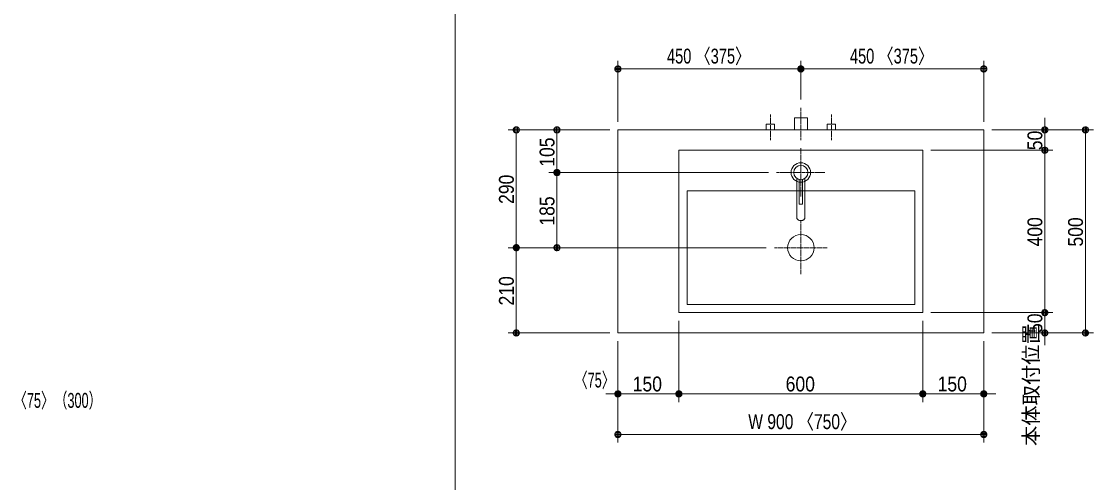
# Model space of a CAD drawing. Units: millimetres, scale not verified. Extents: x -6062 to 6062, y -3045 to 3045.
# Drawn here: x -4085 to -1448, y -738 to 397 of the extents above; entities that cross this region are included whole.
import ezdxf
from ezdxf.enums import TextEntityAlignment as Align

# ---------------------------------------------------------------- set-up
doc = ezdxf.new("R2010")
doc.units = ezdxf.units.MM
doc.header["$LTSCALE"] = 20
doc.linetypes.add('CHAIN1', pattern=[8, 5, -1, 1, -1])
for name, color, linetype, lineweight in [('0-0_1図面枠', 7, 'Continuous', 9), ('0-2_5ボウル・キャビネット', 7, 'Continuous', 9), ('0-3_2寸法-2', 7, 'Continuous', 9), ('0-4_0', 7, 'Continuous', 9), ('0-5_2寸法-1', 7, 'Continuous', 9), ('0-7_4給排水', 7, 'Continuous', 9)]:
    doc.layers.add(name, color=color, linetype=linetype, lineweight=lineweight)
doc.styles.add('ＭＳ Ｐゴシック', font='')
doc.styles.get('ＭＳ Ｐゴシック').set_extended_font_data('MS PGothic')

# ---------------------------------------------------------------- blocks, each defined once
blk = doc.blocks.new('_Dot')
at = {"layer": '0-4_0'}
for p, q in [((-10, 0), (-20, 0)), ((9.78, 2), (-9.78, 2)), ((7.99, 6), (-7.99, 6)), ((9.16, -3.98), (-9.16, -3.98)), ((6, -7.98), (-6, -7.98))]:
    blk.add_line(p, q, dxfattribs=at)
for points in [[(10, 0), (9.92, 1.25), (9.69, 2.49), (9.3, 3.68), (8.76, 4.82), (8.09, 5.88), (7.29, 6.85), (6.37, 7.71), (5.36, 8.44), (4.26, 9.05), (3.09, 9.51), (1.87, 9.82), (0.63, 9.98), (-0.63, 9.98), (-1.87, 9.82), (-3.09, 9.51), (-4.26, 9.05), (-5.36, 8.44), (-6.37, 7.71), (-7.29, 6.85), (-8.09, 5.88), (-8.76, 4.82), (-9.3, 3.68), (-9.69, 2.49), (-9.92, 1.25), (-10, 0), (0, 0)], [(-10, 0), (-9.92, -1.25), (-9.69, -2.49), (-9.3, -3.68), (-8.76, -4.82), (-8.09, -5.88), (-7.29, -6.85), (-6.37, -7.71), (-5.36, -8.44), (-4.26, -9.05), (-3.09, -9.51), (-1.87, -9.82), (-0.63, -9.98), (0.63, -9.98), (1.87, -9.82), (3.09, -9.51), (4.26, -9.05), (5.36, -8.44), (6.37, -7.71), (7.29, -6.85), (8.09, -5.88), (8.76, -4.82), (9.3, -3.68), (9.69, -2.49), (9.92, -1.25), (10, 0), (0, 0)]]:
    blk.add_lwpolyline(points, close=True, dxfattribs=at)
blk = doc.blocks.new('グループ-7')
at = {"layer": '0-7_4給排水', "linetype": 'CHAIN1'}
blk.add_line((-7600, 2100), (-7600, 3700), dxfattribs=at)
at = {"layer": '0-7_4給排水'}
blk.add_lwpolyline([(-7920, 2600), (-7920, 3200), (-7280, 3200), (-7280, 2600)], dxfattribs=at)
blk = doc.blocks.new('グループ-13')
at = {"layer": '0-2_5ボウル・キャビネット', "linetype": 'CHAIN1'}
for p, q in [((-7600, -1900), (-7600, -4500)), ((-8900, -3200), (-6300, -3200))]:
    blk.add_line(p, q, dxfattribs=at)
at = {"layer": '0-2_5ボウル・キャビネット'}
for points in [[(-13600, 1600), (-1600, 1600), (-1600, -6400), (-13600, -6400)], [(-13200, -400), (-2000, -400), (-2000, -6000), (-13200, -6000)]]:
    blk.add_lwpolyline(points, close=True, dxfattribs=at)
blk.add_circle((-7600, -3200), 650, dxfattribs=at)
blk = doc.blocks.new('グループ-19')
at = {"layer": '0-7_4給排水', "linetype": 'CHAIN1'}
for p, q in [((-7600, 1700), (-7600, -700)), ((-8800, 500), (-6400, 500))]:
    blk.add_line(p, q, dxfattribs=at)
at = {"layer": '0-7_4給排水'}
for points in [[(-7800, 212.8), (-7800, -1717.1), (-7799.2, -1730.8), (-7796.7, -1745), (-7792.3, -1759.2), (-7786, -1773.5), (-7777.7, -1787.4), (-7767.4, -1800.9), (-7755.3, -1813.6), (-7741.4, -1825.4), (-7726.1, -1836), (-7709.4, -1845.3), (-7691.9, -1853.2), (-7673.6, -1859.5), (-7655, -1864.4), (-7636.4, -1867.7), (-7618, -1869.7), (-7600, -1870.3), (-7582, -1869.7), (-7563.6, -1867.7), (-7545, -1864.4), (-7526.4, -1859.5), (-7508.1, -1853.2), (-7490.6, -1845.3), (-7473.9, -1836), (-7458.6, -1825.4), (-7444.7, -1813.6), (-7432.6, -1800.9), (-7422.3, -1787.4), (-7414, -1773.5), (-7407.7, -1759.2), (-7403.3, -1745), (-7400.8, -1730.8), (-7400, -1717.1), (-7400, 212.8)], [(-7680, 159.3), (-7680, -1060), (-7520, -1060), (-7520, 159.3)]]:
    blk.add_lwpolyline(points, dxfattribs=at)
for radius in [480, 350]:
    blk.add_circle((-7600, 500), radius, dxfattribs=at)
blk = doc.blocks.new('止水栓_平面_W75')
at = {"layer": '0-7_4給排水', "linetype": 'CHAIN1'}
for p, q in [((-1500, -500), (-1500, 780)), ((1500, -500), (1500, 780))]:
    blk.add_line(p, q, dxfattribs=at)
at = {"layer": '0-7_4給排水'}
for points in [[(-1710, 0), (-1710, 280), (-1290, 280), (-1290, 0)], [(1290, 0), (1290, 280), (1710, 280), (1710, 0)]]:
    blk.add_lwpolyline(points, dxfattribs=at)

msp = doc.modelspace()

# ---------------------------------------------------------------- linework, layer by layer
at = {"layer": '0-0_1図面枠'}
msp.add_line((-3017.5, 1750), (-3017.5, -2420), dxfattribs=at)
at = {"layer": '0-2_5ボウル・キャビネット'}
msp.add_lwpolyline([(-2617.5, 130), (-1717.5, 130), (-1717.5, -370), (-2617.5, -370)], close=True, dxfattribs=at)
at = {"layer": '0-3_2寸法-2'}
for p, q in [((-2617.5, -390), (-2617.5, -540)), ((-2467.5, -390), (-2467.5, -540)), ((-1867.5, -390), (-1867.5, -540)), ((-1717.5, -390), (-1717.5, -540)), ((-2632.51, -520), (-2647.51, -520)), ((-2467.5, -520), (-2617.5, -520)), ((-2452.49, -520), (-2437.49, -520)), ((-1882.51, -520), (-1897.51, -520)), ((-1867.5, -520), (-1717.5, -520)), ((-1702.49, -520), (-1687.49, -520))]:
    msp.add_line(p, q, dxfattribs=at)
at = {"layer": '0-5_2寸法-1'}
for p, q in [((-2617.5, 150), (-2617.5, 300)), ((-2167.5, 205), (-2167.5, 300)), ((-2167.5, 205), (-2167.5, 300)), ((-1717.5, 150), (-1717.5, 300)), ((-2182.51, 280), (-2602.49, 280)), ((-2152.49, 280), (-1732.51, 280)), ((-1567.5, 145.01), (-1567.5, 160.01)), ((-2787.5, 130), (-2887.5, 130)), ((-2867.5, -144.99), (-2867.5, 114.99)), ((-2637.5, 130), (-2787.5, 130)), ((-2767.5, 40.01), (-2767.5, 114.99)), ((-1697.5, 130), (-1547.5, 130)), ((-1567.5, 80), (-1567.5, 130)), ((-1547.5, 130), (-1447.5, 130)), ((-1467.5, -354.99), (-1467.5, 114.99)), ((-1847.5, 80), (-1547.5, 80)), ((-1697.5, 80), (-1547.5, 80)), ((-1567.5, -304.99), (-1567.5, 64.99)), ((-1567.5, 64.99), (-1567.5, 49.99)), ((-2247.5, 25), (-2787.5, 25)), ((-2247.5, 25), (-2787.5, 25)), ((-2767.5, 9.99), (-2767.5, -144.99)), ((-2787.5, -160), (-2887.5, -160)), ((-2787.5, -160), (-2887.5, -160)), ((-2867.5, -175.01), (-2867.5, -354.99)), ((-2252.5, -160), (-2787.5, -160)), ((-1567.5, -304.99), (-1567.5, -289.99)), ((-2467.5, -340), (-2467.5, -540)), ((-1867.5, -340), (-1867.5, -540)), ((-1847.5, -320), (-1547.5, -320)), ((-1697.5, -320), (-1547.5, -320)), ((-1567.5, -370), (-1567.5, -320)), ((-2637.5, -370), (-2887.5, -370)), ((-2617.5, -390), (-2617.5, -540)), ((-2467.5, -390), (-2467.5, -540)), ((-1867.5, -390), (-1867.5, -540)), ((-1717.5, -390), (-1717.5, -540)), ((-1697.5, -370), (-1547.5, -370)), ((-1567.5, -385.01), (-1567.5, -400.01)), ((-1547.5, -370), (-1447.5, -370)), ((-2602.49, -520), (-2482.51, -520)), ((-1882.51, -520), (-2452.49, -520)), ((-1852.49, -520), (-1732.51, -520)), ((-2617.5, -540), (-2617.5, -640)), ((-1717.5, -540), (-1717.5, -640)), ((-1732.51, -620), (-2602.49, -620))]:
    msp.add_line(p, q, dxfattribs=at)

# ---------------------------------------------------------------- block references
at = {"layer": '0-2_5ボウル・キャビネット', "xscale": 0.05, "yscale": 0.05}
msp.add_blockref('グループ-13', (-1787.5, 0), dxfattribs=at)
at = {"layer": '0-3_2寸法-2', "xscale": 0.7503418, "yscale": 0.7503418}
for p in [(-2617.5, -520), (-1867.5, -520)]:
    msp.add_blockref('_Dot', p, dxfattribs=at)
at = {"layer": '0-3_2寸法-2', "xscale": 0.7503418, "yscale": 0.7503418, "rotation": 180}
for p in [(-2467.5, -520), (-1717.5, -520)]:
    msp.add_blockref('_Dot', p, dxfattribs=at)
at = {"layer": '0-5_2寸法-1', "xscale": 0.7503418, "yscale": 0.7503418}
for p, rotation in [((-2617.5, 280), 180), ((-2167.5, 280), 180), ((-2867.5, 130), 90), ((-2767.5, 130), 90), ((-1567.5, 130), 270), ((-1467.5, 130), 90), ((-1567.5, 80), 90), ((-1567.5, 80), 90), ((-2767.5, 25), 270), ((-2767.5, 25), 90), ((-2867.5, -160), 270), ((-2867.5, -160), 90), ((-2767.5, -160), 270), ((-1567.5, -320), 270), ((-1567.5, -320), 270), ((-2867.5, -370), 270), ((-1567.5, -370), 90), ((-1467.5, -370), 270), ((-2617.5, -520), 180), ((-2467.5, -520), 180), ((-1867.5, -520), 180), ((-2617.5, -620), 180)]:
    msp.add_blockref('_Dot', p, dxfattribs=dict(at, rotation=rotation))
for p in [(-2167.5, 280), (-1717.5, 280), (-2467.5, -520), (-1867.5, -520), (-1717.5, -520), (-1717.5, -620)]:
    msp.add_blockref('_Dot', p, dxfattribs=at)
at = {"layer": '0-7_4給排水', "xscale": 0.05, "yscale": 0.05}
for name, p in [('グループ-7', (-1787.5, 0)), ('止水栓_平面_W75', (-2167.5, 130)), ('グループ-19', (-1787.5, 0))]:
    msp.add_blockref(name, p, dxfattribs=at)

# ---------------------------------------------------------------- texts
at = {"layer": '0-3_2寸法-2', "style": 'ＭＳ Ｐゴシック'}
msp.add_text('本体取付位置', height=36.66, rotation=90, dxfattribs=at).set_placement((-1572.19, -648.35), align=Align.BOTTOM_LEFT)
at = {"layer": '0-3_2寸法-2', "style": 'ＭＳ Ｐゴシック', "width": 0.65}
for s, height, p in [('〈75〉', 36.66, (-2724.46, -515.31)), ('〈75〉（300）', 36.69, (-4103.89, -565.31))]:
    msp.add_text(s, height=height, dxfattribs=at).set_placement(p, align=Align.BOTTOM_LEFT)
at = {"layer": '0-5_2寸法-1', "style": 'ＭＳ Ｐゴシック'}
for s, height, width, p in [('450 〈375〉', 36.66, 0.75, (-2496.82, 282.35)), ('450 〈375〉', 36.66, 0.75, (-2046.82, 282.35)), ('150', 36.66, 0.9, (-2581.11, -524.96)), ('600', 36.66, 0.9, (-2204.88, -524.96)), ('150', 36.66, 0.9, (-1831.11, -524.96)), ('W 900 〈750〉', 36.69, 0.8, (-2296.89, -617.65))]:
    msp.add_text(s, height=height, dxfattribs=dict(at, width=width)).set_placement(p, align=Align.BOTTOM_LEFT)
at = {"layer": '0-5_2寸法-1', "style": 'ＭＳ Ｐゴシック', "width": 0.9}
for s, p in [('105', (-2762.54, 39.28)), ('50', (-1562.54, 80.02)), ('290', (-2862.54, -52.28)), ('185', (-2762.54, -105.72)), ('400', (-1562.54, -156.89)), ('500', (-1462.54, -157.28)), ('210', (-2862.54, -302.28)), ('50', (-1562.54, -369.98))]:
    msp.add_text(s, height=36.66, rotation=90, dxfattribs=at).set_placement(p, align=Align.BOTTOM_LEFT)

doc.saveas('drawing.dxf')
